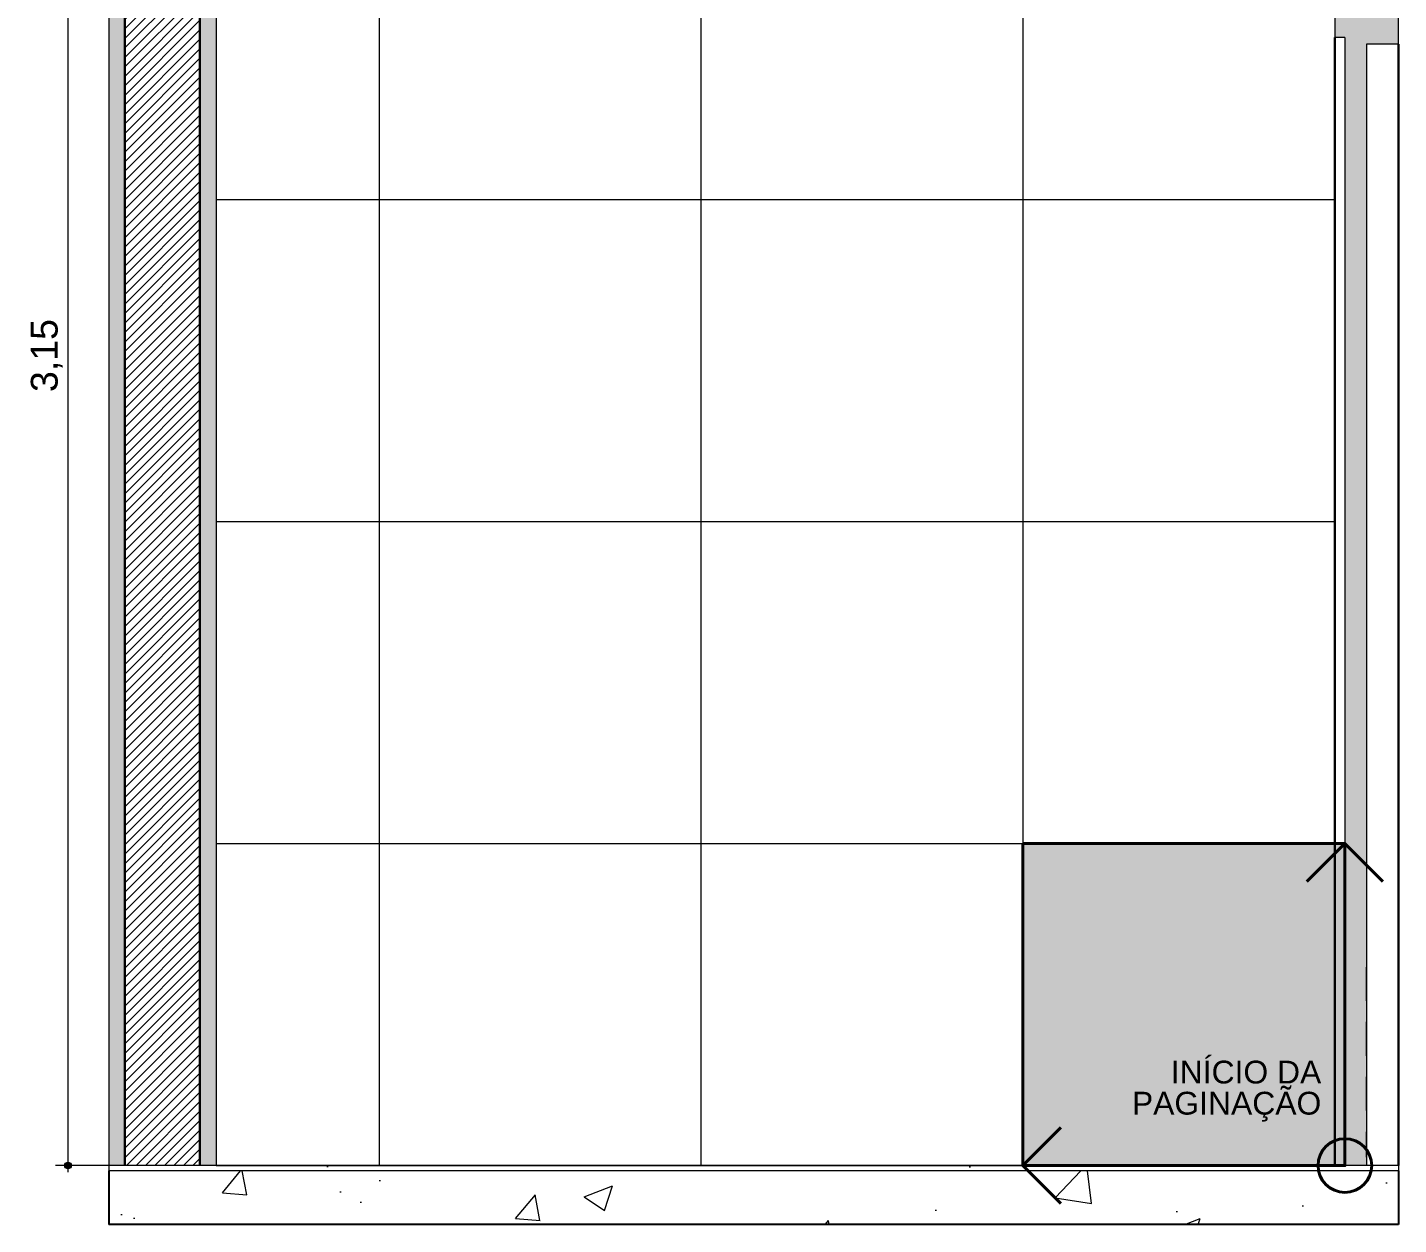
# Model space of a CAD drawing. Header units: metres. Extents: x -1.4 to 64, y -2.2 to 1.7.
# Drawn here: x 4.563 to 7.119, y -2.152 to 0.079 of the extents above; entities that cross this region are included whole.
import ezdxf

# ---------------------------------------------------------------- set-up
doc = ezdxf.new("R2010")
doc.units = ezdxf.units.M
doc.header["$MEASUREMENT"] = 0
for name, color, linetype, lineweight, true_color in [('0_Caneta_No__25', 7, 'Continuous', 13, 0x982312), ('LAJES.EST_Caneta_No__254', 7, 'Continuous', 0, 0xd1c9ad), ('LAJES.EST_Caneta_No__97', 7, 'Continuous', 13, 0x6b6b6b), ('NOTAS-EXECUTIVO.ARQ_Caneta_No__12', 7, 'Continuous', 0, 0x030303), ('NOTAS-EXECUTIVO.ARQ_Caneta_No__24', 7, 'Continuous', 40, 0x851f10), ('PAREDE CONSTRUIR_Caneta_No__97', 7, 'Continuous', 13, 0x6b6b6b), ('Portas Archicad_Caneta_No__9', 7, 'Continuous', 9, 0x020202)]:
    doc.layers.add(name, color=color, linetype=linetype, lineweight=lineweight, true_color=true_color)
for name, color, linetype, lineweight in [('LAJES.EST_Caneta_No__4', 7, 'Continuous', 25), ('LAJES.EST_Caneta_No__7', 7, 'Continuous', 13), ('NOTAS-EXECUTIVO.ARQ_Caneta_No__1', 7, 'Continuous', 40), ('PAREDE CONSTRUIR_Caneta_No__241', 7, 'Continuous', 13), ('PAREDE CONSTRUIR_Caneta_No__3', 7, 'Continuous', 30), ('Portas Archicad_Caneta_No__241', 7, 'Continuous', 13), ('Portas Archicad_Caneta_No__3', 7, 'Continuous', 30)]:
    doc.layers.add(name, color=color, linetype=linetype, lineweight=lineweight)
doc.layers.add('PAREDE CONSTRUIR', color=7, linetype='Continuous')
doc.layers.add('Portas Archicad', color=7, linetype='Continuous')
doc.styles.add('GENERATED_STYLE_1', font='arial.ttf')
doc.dimstyles.new('GENERATED_STYLE__1', dxfattribs={"dimtxt": 0.05, "dimasz": 0.02375, "dimexe": 0.18, "dimexo": 0.267183, "dimgap": 0, "dimtad": 1, "dimzin": 0, "dimdsep": 46, "dimtxsty": 'GENERATED_STYLE_1', "dimblk": 'ARROWHEAD_11', "dimblk1": 'ARROWHEAD_11', "dimblk2": 'ARROWHEAD_11', "dimcen": 0.09, "dimclrd": 256, "dimclre": 256, "dimclrt": 256, "dimadec": 0, "dimazin": 0, "dimtfac": 1, "dimtdec": 4, "dimtmove": 0, "dimatfit": 3, "dimfxl": 0, "dimtolj": 1, "dimtzin": 0, "dimarcsym": 0})
pattern_1 = [(45, (-27.88513, -1.54186), (-0.159099, 0.159099), [0, -0.15, 0, -0.225]), (110, (-27.38513, -1.54186), (0.2114308, 0.0769545), [0, -0.11, 0, -0.19])]
pattern_2 = [(50, (-27.88513, -2.04186), (-0.546554, 0.047817), [0.05715, -0.62865]), (355, (-27.88513, -2.04186), (-0.10573, 0.5731705), [0.04572, -0.502922]), (100.4514, (-27.8396, -2.04584), (0.440824, 0.525353), [0.04857, -0.534271]), (46.1842, (-27.8851, -1.88946), (-0.813237, 0.126127), [0.085725, -0.942975]), (96.6356, (-27.8174, -1.9), (0.712212, 0.742278), [0.072855, -0.801407]), (351.1842, (-27.8851, -1.88946), (0.712212, 0.742278), [0.06858, -0.75438]), (21, (-27.80893, -1.92756), (-0.454843, 0.3067956), [0.05715, -0.62865]), (326, (-27.80893, -1.92756), (0.185406, 0.552564), [0.04572, -0.50292]), (71.4514, (-27.77103, -1.9531), (0.640249, 0.245768), [0.04857, -0.53427]), (37.5, (-27.88513, -2.04186), (0.0092658, 0.2536651), [0, -0.496824, 0, -0.51054, 0, -0.504825]), (7.5, (-27.88513, -2.04186), (0.200459, 0.3005417), [0, -0.291084, 0, -0.485394, 0, -0.192405]), (327.5, (-28.05506, -2.04186), (-0.4067718, 0.0171862), [0, -0.1905, 0, -0.59436, 0, -0.78867]), (317.5, (-28.13126, -2.04186), (0.4443875, 0.0762795), [0, -0.24765, 0, -0.394716, 0, -0.56007])]

# ---------------------------------------------------------------- blocks, each defined once
blk = doc.blocks.new('*D28', base_point=(-27.8851, -2.0419))
at = {"layer": '0_Caneta_No__25', "linetype": 'Continuous', "lineweight": 13, "true_color": 0x982312}
for points in [[(4.6324, 1.1081), (4.6329, 1.1058), (4.6343, 1.1037), (4.6363, 1.1024), (4.6387, 1.1019), (4.6411, 1.1024), (4.6431, 1.1037), (4.6445, 1.1058), (4.6449, 1.1081), (4.6445, 1.1105), (4.6431, 1.1126), (4.6411, 1.1139), (4.6387, 1.1144), (4.6363, 1.1139), (4.6343, 1.1126), (4.6329, 1.1105)], [(4.6324, -2.0419), (4.6329, -2.0442), (4.6343, -2.0463), (4.6363, -2.0476), (4.6387, -2.0481), (4.6411, -2.0476), (4.6431, -2.0463), (4.6445, -2.0442), (4.6449, -2.0419), (4.6445, -2.0395), (4.6431, -2.0374), (4.6411, -2.0361), (4.6387, -2.0356), (4.6363, -2.0361), (4.6343, -2.0374), (4.6329, -2.0395)]]:
    blk.add_hatch(color=24, dxfattribs=at).paths.add_polyline_path(points)
at = {"layer": '0_Caneta_No__25', "color": 24, "linetype": 'Continuous', "lineweight": 13, "true_color": 0x982312}
for p, q in [((4.6324, 1.1081), (4.6152, 1.1081)), ((4.6387, -2.0356), (4.6387, 1.1019)), ((4.9059, 1.1081), (4.6449, 1.1081)), ((4.6324, -2.0419), (4.6152, -2.0419)), ((4.9059, -2.0419), (4.6449, -2.0419)), ((4.6387, -2.0544), (4.6387, -2.0481))]:
    blk.add_line(p, q, dxfattribs=at)
for centre in [(4.6387, 1.1081), (4.6387, -2.0419)]:
    blk.add_circle(centre, 0.00625, dxfattribs=at)
at = {"layer": '0_Caneta_No__25', "color": 24, "lineweight": 13, "true_color": 0x982312, "char_height": 0.05, "attachment_point": 7, "rotation": 90, "style": 'GENERATED_STYLE_1'}
for s, insert in [('\\A1;{\\pql;\\fArial|b0|i0|c0|p0;\\W1.000000;0,01}', (4.6287, 0.9684)), ('\\A1;{\\pql;\\fArial|b0|i0|c0|p0;\\W1.000000;3,15}', (4.6287, -0.6003))]:
    blk.add_mtext(s, dxfattribs=dict(at, insert=insert))
blk = doc.blocks.new('ARROWHEAD_11')
at = {"color": 0, "linetype": 'Continuous', "lineweight": 0}
blk.add_line((0, 0), (-1, 0), dxfattribs=at)
at = {"color": 0, "linetype": 'Continuous', "lineweight": 0, "const_width": 0.25, "flags": 128}
blk.add_lwpolyline([(-0.125, 0, 1), (0.125, 0, 1)], format="xyb", close=True, dxfattribs=at)
blk = doc.blocks.new('símbolo_paginação de piso(1)(1)[1]_2', base_point=(7.0186, -2.0419))
at = {"layer": 'NOTAS-EXECUTIVO.ARQ_Caneta_No__24', "linetype": 'Continuous', "lineweight": 0, "true_color": 0x210704}
blk.add_hatch(color=18, dxfattribs=at).paths.add_polyline_path([(6.4186, -1.4419), (6.4186, -2.0419), (7.0186, -2.0419), (7.0186, -1.4419)])
at = {"layer": 'NOTAS-EXECUTIVO.ARQ_Caneta_No__1', "color": 7, "linetype": 'Continuous', "lineweight": 40}
for p, q in [((7.0186, -1.4419), (6.9479, -1.5126)), ((7.0186, -2.0419), (7.0186, -1.4419)), ((7.0186, -1.4419), (7.0893, -1.5126)), ((6.4186, -2.0419), (6.4893, -1.9711)), ((7.0186, -2.0419), (6.4186, -2.0419)), ((6.4186, -2.0419), (6.4893, -2.1126))]:
    blk.add_line(p, q, dxfattribs=at)
at = {"layer": 'NOTAS-EXECUTIVO.ARQ_Caneta_No__1', "color": 7, "linetype": 'Continuous', "lineweight": 40, "flags": 128}
blk.add_lwpolyline([(6.4186, -1.4419), (6.4186, -2.0419), (7.0186, -2.0419), (7.0186, -1.4419)], close=True, dxfattribs=at)
at = {"layer": 'NOTAS-EXECUTIVO.ARQ_Caneta_No__1', "color": 7, "linetype": 'Continuous', "lineweight": 40}
blk.add_circle((7.0186, -2.0419), 0.05, dxfattribs=at)

msp = doc.modelspace()

# ---------------------------------------------------------------- hatches: boundary and pattern name
at = {"layer": 'LAJES.EST_Caneta_No__254', "linetype": 'Continuous', "lineweight": 0, "true_color": 0xd1c9ad}
h = msp.add_hatch(dxfattribs=at)
h.set_pattern_fill('Haie_OD_0002', color=9, style=0, pattern_type=2)
h.set_pattern_definition(pattern_1)
h.paths.add_polyline_path([(4.7146, -2.0419), (4.7146, -2.0519), (7.0186, -2.0519), (7.0186, -2.0419)])
h = msp.add_hatch(dxfattribs=at)
h.set_pattern_fill('Haie_OD_0002', color=9, style=0, pattern_type=2)
h.set_pattern_definition(pattern_1)
h.paths.add_polyline_path([(7.1186, -2.0419), (7.0186, -2.0419), (7.0186, -2.0519), (7.1186, -2.0519)])
at = {"layer": 'LAJES.EST_Caneta_No__97', "linetype": 'Continuous', "lineweight": 13, "true_color": 0x6b6b6b}
h = msp.add_hatch(dxfattribs=at)
h.set_pattern_fill('AR_CONC_0002', color=251, style=0, pattern_type=2)
h.set_pattern_definition(pattern_2)
h.paths.add_polyline_path([(4.7146, -2.0519), (4.7146, -2.1519), (7.0186, -2.1519), (7.0186, -2.0519)])
h = msp.add_hatch(dxfattribs=at)
h.set_pattern_fill('AR_CONC_0002', color=251, style=0, pattern_type=2)
h.set_pattern_definition(pattern_2)
h.paths.add_polyline_path([(7.0186, -2.0519), (7.0186, -2.1519), (7.1186, -2.1519), (7.1186, -2.0519)])
at = {"layer": 'PAREDE CONSTRUIR', "linetype": 'Continuous', "lineweight": 0, "true_color": 0xffffff}
for points in [[(4.7146, -2.0419), (4.7446, -2.0419), (4.7446, 0.1581), (4.7146, 0.1581)], [(4.8846, -2.0419), (4.9146, -2.0419), (4.9146, 0.1581), (4.8846, 0.1581)]]:
    msp.add_hatch(color=7, dxfattribs=at).paths.add_polyline_path(points)
at = {"layer": 'PAREDE CONSTRUIR', "linetype": 'Continuous', "lineweight": 0, "true_color": 0x000000}
h = msp.add_hatch(dxfattribs=at)
h.set_pattern_fill('common_brick_0002', color=18, style=0, pattern_type=2)
h.set_pattern_definition([(45, (-27.885132, -2.041855), (-0.008838835, 0.008838835), [])])
h.paths.add_polyline_path([(4.8046, 0.1581), (4.7446, 0.1581), (4.7446, -2.0419), (4.8846, -2.0419), (4.8846, 0.1581)])
at = {"layer": 'PAREDE CONSTRUIR_Caneta_No__97', "linetype": 'Continuous', "lineweight": 13, "true_color": 0x6b6b6b}
h = msp.add_hatch(dxfattribs=at)
h.set_pattern_fill('Ceramica_60_x_60_0002', color=251, style=0, pattern_type=2)
h.set_pattern_definition([(180, (7.0186, -2.04186), (0, 0.6), []), (90, (7.0186, -2.04186), (0.6, 0), [])])
h.paths.add_polyline_path([(4.9146, 0.9981), (4.9246, 0.9981), (4.9246, 0.1181), (4.9146, 0.1181), (4.9146, -2.0419), (6.9996, -2.0419), (6.9996, 0.0601), (6.9996, 0.1101), (7.0186, 0.1101), (7.0186, 1.1081), (4.9146, 1.1081)])
at = {"layer": 'Portas Archicad', "linetype": 'Continuous', "lineweight": 0, "true_color": 0xffffff}
for points in [[(6.9996, 0.0601), (7.0186, 0.0601), (7.0186, 0.1101), (6.9996, 0.1101)], [(7.0586, 0.0601), (7.0586, 0.0481), (7.1186, 0.0481), (7.1186, 0.0981), (7.0186, 0.0981), (7.0186, 0.0601)], [(7.0186, -2.0419), (7.0586, -2.0419), (7.0586, 0.0601), (7.0186, 0.0601)]]:
    msp.add_hatch(color=7, dxfattribs=at).paths.add_polyline_path(points)

# ---------------------------------------------------------------- linework, layer by layer
at = {"layer": 'LAJES.EST_Caneta_No__4', "color": 7, "linetype": 'Continuous', "lineweight": 25}
for p, q in [((4.7146, -2.0519), (4.7146, -2.0569)), ((4.7146, -2.0569), (4.7146, -2.1519)), ((7.1186, -2.0519), (7.1186, -2.1519)), ((7.0186, -2.1519), (4.7146, -2.1519)), ((7.1186, -2.1519), (7.0186, -2.1519))]:
    msp.add_line(p, q, dxfattribs=at)
at = {"layer": 'LAJES.EST_Caneta_No__7', "color": 7, "linetype": 'Continuous', "lineweight": 13}
for p, q in [((4.7146, -2.0419), (4.7146, -2.0519)), ((7.0186, -2.0419), (4.9146, -2.0419)), ((7.1186, -2.0419), (7.1186, -2.0519)), ((7.0186, -2.0519), (4.7146, -2.0519)), ((7.1186, -2.0519), (7.0186, -2.0519))]:
    msp.add_line(p, q, dxfattribs=at)
at = {"layer": 'LAJES.EST_Caneta_No__7', "color": 7, "linetype": 'Continuous', "lineweight": 13, "flags": 128}
for points in [[(4.9146, -2.0419), (4.8846, -2.0419), (4.7446, -2.0419), (4.7146, -2.0419)], [(7.1186, -2.0419), (7.0586, -2.0419), (7.0186, -2.0419)]]:
    msp.add_lwpolyline(points, dxfattribs=at)
at = {"layer": 'PAREDE CONSTRUIR_Caneta_No__241', "color": 7, "linetype": 'Continuous', "lineweight": 13}
msp.add_line((4.7146, 0.1581), (4.7146, -2.0419), dxfattribs=at)
at = {"layer": 'PAREDE CONSTRUIR_Caneta_No__241', "color": 7, "linetype": 'Continuous', "lineweight": 13, "flags": 128}
msp.add_lwpolyline([(4.9146, 0.1581), (4.9146, 0.1181), (4.9146, -2.0419)], dxfattribs=at)
at = {"layer": 'PAREDE CONSTRUIR_Caneta_No__3', "color": 7, "linetype": 'Continuous', "lineweight": 30}
for p, q in [((4.7446, 0.1581), (4.7446, -2.0419)), ((4.8846, 0.1581), (4.8846, -2.0419))]:
    msp.add_line(p, q, dxfattribs=at)
at = {"layer": 'Portas Archicad_Caneta_No__241', "color": 7, "linetype": 'Continuous', "lineweight": 13}
for p, q in [((7.0185, 0.0601), (7.0185, -0.0028)), ((7.0587, 0.0448), (7.0587, -0.0028)), ((7.0185, -0.0422), (7.0185, -0.1051)), ((7.0587, -0.0422), (7.0587, -0.1051)), ((7.0185, -0.1445), (7.0185, -0.2074)), ((7.0587, -0.1445), (7.0587, -0.2074)), ((7.0185, -0.2468), (7.0185, -0.3097)), ((7.0587, -0.2468), (7.0587, -0.3097)), ((7.0185, -1.7349), (7.0185, -1.672)), ((7.0587, -1.7349), (7.0587, -1.672)), ((7.0185, -1.8372), (7.0185, -1.7743)), ((7.0587, -1.8372), (7.0587, -1.7743)), ((7.0185, -1.9395), (7.0185, -1.8766)), ((7.0587, -1.9395), (7.0587, -1.8766)), ((7.0185, -2.0419), (7.0185, -1.9789)), ((7.0587, -2.0265), (7.0587, -1.9789))]:
    msp.add_line(p, q, dxfattribs=at)
at = {"layer": 'Portas Archicad_Caneta_No__3', "color": 7, "linetype": 'Continuous', "lineweight": 30}
for p, q in [((6.9996, 0.0601), (6.9996, -2.0419)), ((7.1186, 0.0481), (7.1186, -2.0419))]:
    msp.add_line(p, q, dxfattribs=at)
at = {"layer": 'Portas Archicad_Caneta_No__9', "color": 18, "linetype": 'Continuous', "lineweight": 9, "true_color": 0x020202}
for p, q in [((6.9996, 0.1101), (6.9996, 0.0601)), ((7.0186, 0.0601), (6.9996, 0.0601)), ((7.0186, 0.0601), (7.0186, -2.0419)), ((7.0586, 0.0481), (7.0586, -2.0419)), ((7.1186, 0.0481), (7.0586, 0.0481))]:
    msp.add_line(p, q, dxfattribs=at)
at = {"layer": 'Portas Archicad_Caneta_No__9', "color": 18, "linetype": 'Continuous', "lineweight": 9, "true_color": 0x020202, "flags": 128}
msp.add_lwpolyline([(7.1186, 0.0481), (7.1186, 0.0601), (7.1186, 0.0981)], dxfattribs=at)

# ---------------------------------------------------------------- block references
at = {"layer": 'NOTAS-EXECUTIVO.ARQ_Caneta_No__1', "color": 7, "linetype": 'Continuous', "lineweight": 40}
msp.add_blockref('símbolo_paginação de piso(1)(1)[1]_2', (7.0186, -2.0419), dxfattribs=at)

# ---------------------------------------------------------------- texts
at = {"layer": 'NOTAS-EXECUTIVO.ARQ_Caneta_No__12', "color": 18, "linetype": 'Continuous', "lineweight": 0, "true_color": 0x030303, "insert": (6.9746, -1.8464), "char_height": 0.0425, "attachment_point": 3, "line_spacing_factor": 0.81868, "style": 'GENERATED_STYLE_1'}
msp.add_mtext('\\A1;{\\pqr;\\fArial|b0|i0|c0|p0;\\W1.000000;INÍCIO DA\\P\\pqr;\\fArial|b0|i0|c0|p0;\\W1.000000;PAGINAÇÃO}', dxfattribs=at)

# ---------------------------------------------------------------- dimensions: what is measured, and where the dimension line sits
at = {"color": 24, "linetype": 'Continuous', "lineweight": 13, "true_color": 0x982312}
dim = msp.add_linear_dim(base=(4.6387, 1.1081), p1=(4.9146, -2.0419), p2=(5.9666, 1.1081), angle=90, dimstyle='GENERATED_STYLE__1', dxfattribs=at)
dim.commit()
dim.dimension.update_dxf_attribs({"geometry": '*D28', "text_midpoint": (4.6037, -0.5356), "dimtype": 160, "text_rotation": 90})

doc.saveas('drawing.dxf')
